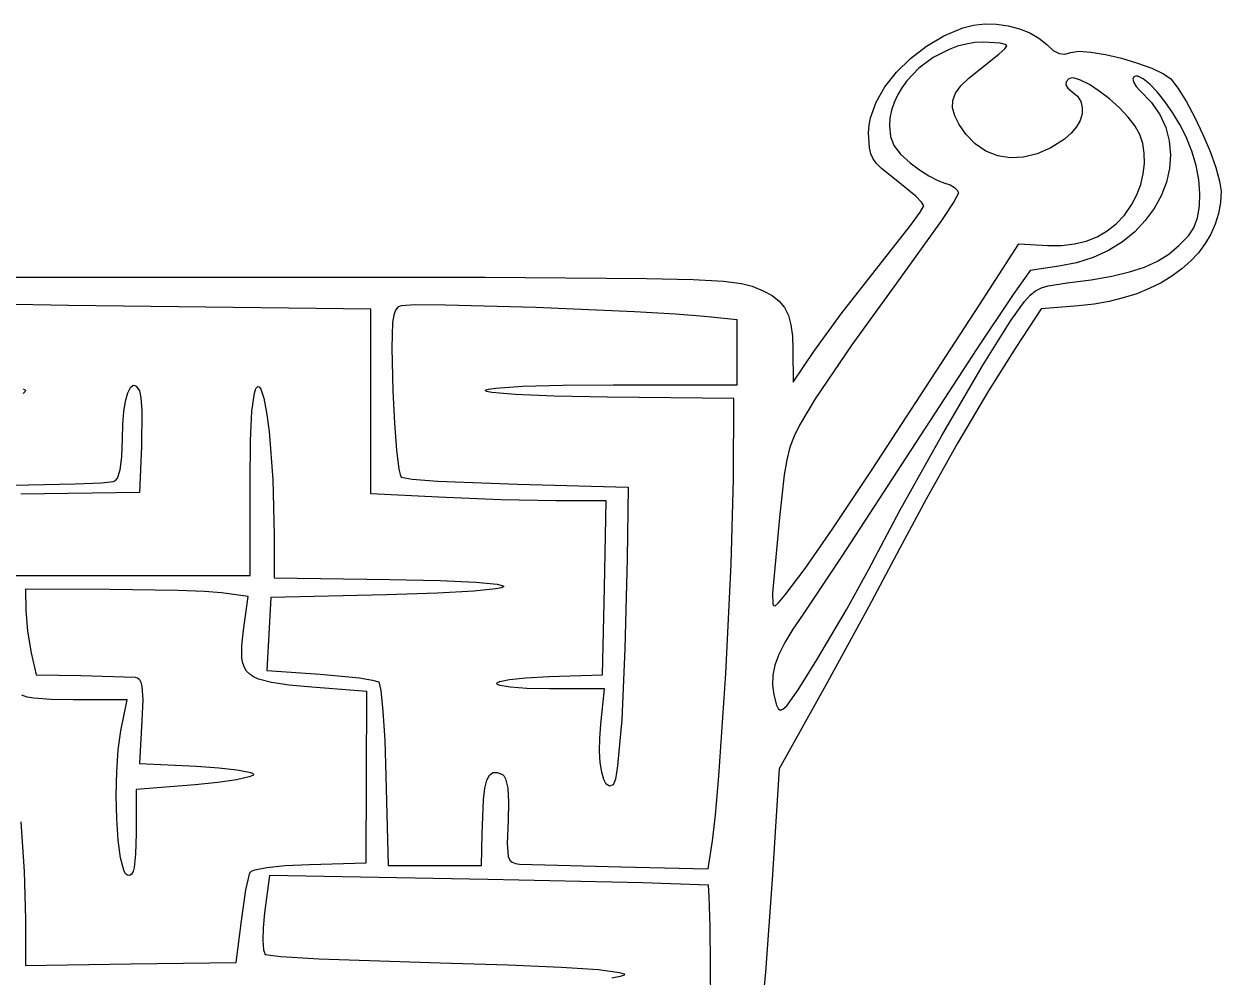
# Model space of a CAD drawing. Extents: x 412 to 1363, y 27 to 567.
# Drawn here: x 1139.2 to 1362.5, y 310.6 to 488.5 of the extents above; entities that cross this region are included whole.
import ezdxf

# ---------------------------------------------------------------- set-up
doc = ezdxf.new("R2010")
doc.units = 0

msp = doc.modelspace()

# ---------------------------------------------------------------- linework, layer by layer
at = {"layer": 'Layer 1'}
for p, q in [((1310.843692, 486.323931), (1314.3326, 487.80317)), ((1314.3326, 487.80317), (1316.334917, 488.315351)), ((1316.334917, 488.315351), (1318.461952, 488.543282)), ((1318.461952, 488.543282), (1320.645051, 488.500547)), ((1320.645051, 488.500547), (1322.815562, 488.200729)), ((1322.815562, 488.200729), (1324.904835, 487.657412)), ((1324.904835, 487.657412), (1326.844217, 486.884179)), ((1326.844217, 486.884179), (1328.565056, 485.894614)), ((1307.572164, 484.398124), (1310.843692, 486.323931)), ((1314.964125, 484.791189), (1313.354457, 484.369766)), ((1316.599985, 485.052411), (1314.964125, 484.791189)), ((1318.2492, 485.14202), (1316.599985, 485.052411)), ((1321.301387, 484.943934), (1318.2492, 485.14202)), ((1322.229886, 484.729532), (1321.301387, 484.943934)), ((1322.5709, 484.46774), (1322.229886, 484.729532)), ((1328.565056, 485.894614), (1329.9987, 484.7023)), ((1329.9987, 484.7023), (1331.233494, 483.606509)), ((1304.594394, 482.110701), (1307.572164, 484.398124)), ((1311.783822, 483.799552), (1308.811002, 482.258391)), ((1313.354457, 484.369766), (1311.783822, 483.799552)), ((1317.4139, 479.98371), (1321.05605, 482.87239)), ((1321.05605, 482.87239), (1322.163987, 483.905294)), ((1322.163987, 483.905294), (1322.5709, 484.46774)), ((1331.233494, 483.606509), (1332.331975, 483.014985)), ((1332.331975, 483.014985), (1333.392094, 482.895466)), ((1333.392094, 482.895466), (1334.5118, 483.21569)), ((1334.5118, 483.21569), (1335.972645, 483.443405)), ((1335.972645, 483.443405), (1338.208569, 483.290411)), ((1338.208569, 483.290411), (1340.956039, 482.826465)), ((1340.956039, 482.826465), (1343.951525, 482.121324)), ((1301.986762, 479.546614), (1304.594394, 482.110701)), ((1306.148375, 480.258989), (1303.898651, 477.892628)), ((1308.811002, 482.258391), (1306.148375, 480.258989)), ((1343.951525, 482.121324), (1346.931495, 481.244745)), ((1346.931495, 481.244745), (1349.632419, 480.266487)), ((1349.632419, 480.266487), (1351.790764, 479.256306)), ((1299.825648, 476.790815), (1301.986762, 479.546614)), ((1313.988816, 476.990668), (1315.455157, 478.428203)), ((1315.455157, 478.428203), (1317.4139, 479.98371)), ((1334.1168, 478.28727), (1333.632319, 477.728218)), ((1334.482996, 478.443914), (1334.1168, 478.28727)), ((1334.981774, 478.450692), (1334.482996, 478.443914)), ((1336.310258, 478.062156), (1334.981774, 478.450692)), ((1337.968622, 477.216672), (1336.310258, 478.062156)), ((1346.2709, 478.66014), (1346.083356, 478.231883)), ((1346.083356, 478.231883), (1346.24415, 477.60333)), ((1346.595874, 478.80015), (1346.2709, 478.66014)), ((1347.002748, 478.777926), (1346.595874, 478.80015)), ((1348.0244, 478.290103), (1347.002748, 478.777926)), ((1349.260271, 477.283321), (1348.0244, 478.290103)), ((1351.790764, 479.256306), (1353.143, 478.28396)), ((1353.143, 478.28396), (1354.542349, 476.47192)), ((1298.18743, 473.928257), (1299.825648, 476.790815)), ((1302.960725, 476.600364), (1302.164541, 475.250591)), ((1303.898651, 477.892628), (1302.960725, 476.600364)), ((1313.004354, 475.620013), (1313.988816, 476.990668)), ((1333.632319, 477.728218), (1333.575525, 477.154504)), ((1333.575525, 477.154504), (1333.951144, 476.548688)), ((1333.951144, 476.548688), (1334.7639, 475.89333)), ((1334.7639, 475.89333), (1335.731313, 475.048983)), ((1339.823238, 476.009249), (1337.968622, 477.216672)), ((1341.740473, 474.534896), (1339.823238, 476.009249)), ((1346.24415, 477.60333), (1346.714094, 476.859038)), ((1346.714094, 476.859038), (1347.454, 476.08356)), ((1347.454, 476.08356), (1349.513845, 473.947421)), ((1350.634775, 475.844233), (1349.260271, 477.283321)), ((1352.072326, 474.059489), (1350.634775, 475.844233)), ((1354.542349, 476.47192), (1356.073333, 473.991388)), ((1297.148487, 471.043891), (1298.18743, 473.928257)), ((1301.522937, 473.85472), (1301.048754, 472.424161)), ((1302.164541, 475.250591), (1301.522937, 473.85472)), ((1312.438984, 472.874973), (1312.49125, 474.265145)), ((1312.49125, 474.265145), (1313.004354, 475.620013)), ((1335.731313, 475.048983), (1336.358134, 474.054529)), ((1336.358134, 474.054529), (1336.650451, 472.947077)), ((1343.586698, 472.888624), (1341.740473, 474.534896)), ((1349.513845, 473.947421), (1351.089875, 471.645341)), ((1353.497337, 472.015741), (1352.072326, 474.059489)), ((1356.073333, 473.991388), (1357.637872, 471.061283)), ((1301.048754, 472.424161), (1300.754828, 470.970324)), ((1312.837034, 471.398405), (1312.438984, 472.874973)), ((1313.67488, 469.784348), (1312.837034, 471.398405)), ((1336.61435, 471.763739), (1336.255918, 470.541625)), ((1336.650451, 472.947077), (1336.61435, 471.763739)), ((1345.228284, 471.165442), (1343.586698, 472.888624)), ((1351.089875, 471.645341), (1352.199742, 469.215362)), ((1354.834224, 469.799641), (1353.497337, 472.015741)), ((1296.7852, 468.22267), (1296.877613, 469.620078)), ((1296.877613, 469.620078), (1297.148487, 471.043891)), ((1300.754828, 470.970324), (1300.654, 469.50462)), ((1300.654, 469.50462), (1300.850937, 467.54728)), ((1314.942, 467.98171), (1313.67488, 469.784348)), ((1335.581241, 469.317847), (1334.596406, 468.129515)), ((1336.255918, 470.541625), (1335.581241, 469.317847)), ((1346.5316, 469.46036), (1345.228284, 471.165442)), ((1347.357699, 467.909711), (1346.5316, 469.46036)), ((1352.199742, 469.215362), (1352.861098, 466.695526)), ((1356.0074, 467.49784), (1354.834224, 469.799641)), ((1357.637872, 471.061283), (1359.137887, 467.900526)), ((1296.931598, 465.38933), (1296.7852, 468.22267)), ((1300.850937, 467.54728), (1301.502975, 465.851276)), ((1316.686224, 466.144046), (1314.942, 467.98171)), ((1333.3075, 467.01374), (1330.770985, 465.401698)), ((1334.596406, 468.129515), (1333.3075, 467.01374)), ((1347.918514, 466.21045), (1347.357699, 467.909711)), ((1357.092849, 464.799724), (1356.0074, 467.49784)), ((1359.137887, 467.900526), (1360.475298, 464.728036)), ((1297.181996, 464.312974), (1296.931598, 465.38933)), ((1301.502975, 465.851276), (1302.70195, 464.25324)), ((1318.676762, 464.792181), (1316.686224, 466.144046)), ((1320.869238, 463.928454), (1318.676762, 464.792181)), ((1330.770985, 465.401698), (1328.214525, 464.289487)), ((1348.215688, 464.395776), (1347.918514, 466.21045)), ((1352.861098, 466.695526), (1353.091599, 464.123875)), ((1357.886956, 462.091267), (1357.092849, 464.799724)), ((1360.475298, 464.728036), (1361.552023, 461.762732)), ((1297.608237, 463.364154), (1297.181996, 464.312974)), ((1298.253605, 462.468363), (1297.608237, 463.364154)), ((1299.161383, 461.551098), (1298.253605, 462.468363)), ((1302.70195, 464.25324), (1304.5397, 462.5898)), ((1304.5397, 462.5898), (1306.25045, 461.331155)), ((1323.219275, 463.555204), (1320.869238, 463.928454)), ((1325.682496, 463.674768), (1323.219275, 463.555204)), ((1328.214525, 464.289487), (1325.682496, 463.674768)), ((1348.025679, 460.552996), (1348.250863, 462.498891)), ((1348.250863, 462.498891), (1348.215688, 464.395776)), ((1353.091599, 464.123875), (1352.908895, 461.538453)), ((1301.9373, 459.35412), (1299.161383, 461.551098)), ((1306.25045, 461.331155), (1308.03605, 460.202745)), ((1308.03605, 460.202745), (1309.685, 459.327933)), ((1347.54178, 458.591292), (1348.025679, 460.552996)), ((1352.908895, 461.538453), (1352.33064, 458.9773)), ((1358.388273, 459.432864), (1357.886956, 462.091267)), ((1361.552023, 461.762732), (1362.269984, 459.223533)), ((1305.568787, 456.389666), (1301.9373, 459.35412)), ((1309.685, 459.327933), (1310.9858, 458.83008)), ((1310.9858, 458.83008), (1311.979947, 458.479839)), ((1311.979947, 458.479839), (1312.794075, 458.006808)), ((1312.794075, 458.006808), (1313.344166, 457.473015)), ((1346.800806, 456.64698), (1347.54178, 458.591292)), ((1352.33064, 458.9773), (1351.374487, 456.47846)), ((1358.59535, 456.884913), (1358.388273, 459.432864)), ((1362.269984, 459.223533), (1362.5311, 457.32936)), ((1306.665436, 455.274762), (1305.568787, 456.389666)), ((1313.5462, 456.94049), (1312.698712, 455.319362)), ((1313.344166, 457.473015), (1313.5462, 456.94049)), ((1345.8044, 454.75326), (1346.800806, 456.64698)), ((1351.374487, 456.47846), (1350.05809, 454.079975)), ((1358.50674, 454.507808), (1358.59535, 456.884913)), ((1362.5311, 457.32936), (1362.407111, 455.207971)), ((1304.5857, 450.923329), (1306.387478, 453.436201)), ((1306.387478, 453.436201), (1307.0588, 454.6122)), ((1307.0588, 454.6122), (1306.665436, 455.274762)), ((1312.698712, 455.319362), (1310.3912, 451.821476)), ((1344.491663, 452.871967), (1345.8044, 454.75326)), ((1350.05809, 454.079975), (1348.399101, 451.819886)), ((1358.120994, 452.361947), (1358.50674, 454.507808)), ((1362.407111, 455.207971), (1362.040479, 453.16086)), ((1310.3912, 451.821476), (1302.8058, 441.25429)), ((1341.306126, 449.906959), (1342.991409, 451.25613)), ((1342.991409, 451.25613), (1344.491663, 452.871967)), ((1348.399101, 451.819886), (1346.415172, 449.736237)), ((1357.436663, 450.507725), (1358.120994, 452.361947)), ((1361.439207, 451.194467), (1360.611297, 449.315233)), ((1362.040479, 453.16086), (1361.439207, 451.194467)), ((1298.6893, 443.3634), (1304.5857, 450.923329)), ((1339.4383, 448.825664), (1341.306126, 449.906959)), ((1346.415172, 449.736237), (1344.123958, 447.867069)), ((1354.678062, 447.155806), (1356.4523, 449.00554)), ((1356.4523, 449.00554), (1357.436663, 450.507725)), ((1360.611297, 449.315233), (1359.564751, 447.529599)), ((1317.4766, 436.1382), (1324.7785, 447.4865)), ((1324.7785, 447.4865), (1330.1913, 447.20342)), ((1330.1913, 447.20342), (1332.764431, 447.201122)), ((1332.764431, 447.201122), (1335.164966, 447.471536)), ((1335.164966, 447.471536), (1337.390418, 448.013453)), ((1337.390418, 448.013453), (1339.4383, 448.825664)), ((1344.123958, 447.867069), (1341.54311, 446.250426)), ((1352.776767, 445.588212), (1354.678062, 447.155806)), ((1359.564751, 447.529599), (1358.307572, 445.844005)), ((1338.690283, 444.924348), (1335.583129, 443.926879)), ((1341.54311, 446.250426), (1338.690283, 444.924348)), ((1350.661449, 444.268963), (1352.776767, 445.588212)), ((1358.307572, 445.844005), (1356.847763, 444.264891)), ((1291.682225, 434.410471), (1298.6893, 443.3634)), ((1326.8939, 442.48768), (1323.722764, 438.029011)), ((1332.2393, 443.29606), (1326.8939, 442.48768)), ((1335.583129, 443.926879), (1332.2393, 443.29606)), ((1342.161664, 441.463357), (1345.440865, 442.24033)), ((1345.440865, 442.24033), (1348.245137, 443.164268)), ((1348.245137, 443.164268), (1350.661449, 444.268963)), ((1355.193325, 442.798698), (1353.352261, 441.451866)), ((1356.847763, 444.264891), (1355.193325, 442.798698)), ((1074.39, 441.3), (1172.37, 441.3)), ((1172.37, 441.3), (1225.222225, 441.25018)), ((1225.222225, 441.25018), (1255.37, 441.023975)), ((1255.37, 441.023975), (1264.080484, 440.808754)), ((1264.080484, 440.808754), (1269.695775, 440.506268)), ((1269.695775, 440.506268), (1273.076178, 440.102126)), ((1273.076178, 440.102126), (1275.082, 439.58194)), ((1302.8058, 441.25429), (1293.6779, 428.633406)), ((1330.28517, 439.685823), (1333.8306, 440.21513)), ((1333.8306, 440.21513), (1338.320565, 440.799555)), ((1338.320565, 440.799555), (1342.161664, 441.463357)), ((1351.332575, 440.230836), (1349.142267, 439.142048)), ((1353.352261, 441.451866), (1351.332575, 440.230836)), ((1275.082, 439.58194), (1277.141641, 438.744375)), ((1277.141641, 438.744375), (1278.807944, 437.84015)), ((1278.807944, 437.84015), (1280.118681, 436.81004)), ((1323.722764, 438.029011), (1316.948337, 427.916546)), ((1325.889886, 436.752819), (1326.925156, 437.902809)), ((1326.925156, 437.902809), (1327.929887, 438.726323)), ((1327.929887, 438.726323), (1329.01344, 439.296335)), ((1329.01344, 439.296335), (1330.28517, 439.685823)), ((1346.789341, 438.191943), (1344.281798, 437.386961)), ((1349.142267, 439.142048), (1346.789341, 438.191943)), ((1147.5462, 435.99386), (1105.154675, 436.675544)), ((1203.95, 435.294), (1147.5462, 435.99386)), ((1208.987727, 435.654803), (1208.518669, 435.108965)), ((1209.599, 435.95116), (1208.987727, 435.654803)), ((1212.215957, 436.10277), (1209.599, 435.95116)), ((1217.852398, 436.077181), (1212.215957, 436.10277)), ((1234.689162, 435.618595), (1217.852398, 436.077181)), ((1253.120145, 434.823792), (1234.689162, 435.618595)), ((1280.118681, 436.81004), (1281.111625, 435.59482)), ((1281.111625, 435.59482), (1281.824547, 434.135265)), ((1297.46655, 405.402289), (1317.4766, 436.1382)), ((1323.2903, 433.1815), (1325.889886, 436.752819)), ((1335.9115, 435.90716), (1328.9593, 435.33296)), ((1338.834876, 436.238129), (1335.9115, 435.90716)), ((1341.627643, 436.733543), (1338.834876, 436.238129)), ((1344.281798, 437.386961), (1341.627643, 436.733543)), ((1203.95, 418.077), (1203.95, 435.294)), ((1208.180438, 434.196336), (1207.96165, 432.799605)), ((1208.518669, 435.108965), (1208.180438, 434.196336)), ((1260.74936, 434.37793), (1253.120145, 434.823792)), ((1266.1562, 433.94116), (1260.74936, 434.37793)), ((1272.28, 433.296), (1266.1562, 433.94116)), ((1272.28, 427.239), (1272.28, 433.296)), ((1281.824547, 434.135265), (1282.295219, 432.37215)), ((1286.5389, 427.3726), (1291.682225, 434.410471)), ((1328.9593, 435.33296), (1324.2409, 428.14773)), ((1207.96165, 432.799605), (1207.836856, 428.084597)), ((1282.295219, 432.37215), (1282.561412, 430.24625)), ((1318.012903, 424.725773), (1323.2903, 433.1815)), ((1282.561412, 430.24625), (1282.6609, 427.69834)), ((1207.836856, 428.084597), (1208.0532, 420.02546)), ((1272.28, 421.182), (1272.28, 427.239)), ((1282.6609, 427.69834), (1282.7229, 421.6985)), ((1282.7229, 421.6985), (1286.5389, 427.3726)), ((1293.6779, 428.633406), (1286.8144, 418.57699)), ((1316.948337, 427.916546), (1301.1467, 403.64078)), ((1324.2409, 428.14773), (1319.161189, 420.038168)), ((1310.38165, 411.619663), (1318.012903, 424.725773)), ((1139.383893, 419.879043), (1139.066286, 419.588007)), ((1139.074913, 420.407204), (1139.4905, 420.19613)), ((1139.4905, 420.19613), (1139.383893, 419.879043)), ((1158.584813, 419.656855), (1159.067928, 420.654333)), ((1159.067928, 420.654333), (1159.603795, 421.085919)), ((1159.603795, 421.085919), (1159.885465, 421.072586)), ((1159.885465, 421.072586), (1160.173068, 420.897481)), ((1160.173068, 420.897481), (1160.7564, 420.03489)), ((1160.7564, 420.03489), (1161.025491, 418.726635)), ((1182.191944, 419.617286), (1182.480373, 420.50312)), ((1182.480373, 420.50312), (1182.8143, 420.8625)), ((1182.8143, 420.8625), (1183.099968, 420.775319)), ((1183.099968, 420.775319), (1183.384081, 420.371569)), ((1183.384081, 420.371569), (1183.938411, 418.697325)), ((1208.0532, 420.02546), (1208.342986, 414.027164)), ((1225.2419, 420.17462), (1225.840713, 420.389033)), ((1225.467415, 419.943145), (1225.2419, 420.17462)), ((1226.496217, 419.72874), (1225.467415, 419.943145)), ((1225.840713, 420.389033), (1227.249469, 420.583552)), ((1227.249469, 420.583552), (1232.242525, 420.902191)), ((1232.242525, 420.902191), (1239.712494, 421.109097)), ((1239.712494, 421.109097), (1249.1508, 421.18283)), ((1249.1508, 421.18283), (1272.28, 421.182)), ((1319.161189, 420.038168), (1313.318962, 410.133603)), ((1157.854223, 416.180741), (1158.173796, 418.147614)), ((1158.173796, 418.147614), (1158.584813, 419.656855)), ((1161.025491, 418.726635), (1161.189, 416.350896)), ((1181.750375, 416.250988), (1182.191944, 419.617286)), ((1183.938411, 418.697325), (1184.45882, 416.005697)), ((1203.9488, 400.85908), (1203.95, 418.077)), ((1230.857363, 419.357162), (1226.496217, 419.72874)), ((1238.112702, 419.071929), (1230.857363, 419.357162)), ((1248.0496, 418.88508), (1238.112702, 419.071929)), ((1271.636, 418.60356), (1248.0496, 418.88508)), ((1271.602, 403.64446), (1271.636, 418.60356)), ((1286.8144, 418.57699), (1283.859492, 413.678546)), ((1157.645443, 413.810366), (1157.854223, 416.180741)), ((1161.189, 416.350896), (1161.1482, 409.74719)), ((1181.487194, 410.73307), (1181.750375, 416.250988)), ((1184.45882, 416.005697), (1184.926837, 412.462609)), ((1157.5668, 411.09062), (1157.645443, 413.810366)), ((1208.342986, 414.027164), (1208.731162, 408.993902)), ((1283.859492, 413.678546), (1282.869435, 411.618752)), ((1157.458864, 407.754352), (1157.5668, 411.09062)), ((1184.926837, 412.462609), (1185.63182, 403.485763)), ((1282.869435, 411.618752), (1282.116087, 409.525416)), ((1302.584647, 397.696595), (1310.38165, 411.619663)), ((1161.1482, 409.74719), (1160.7701, 401.06432)), ((1181.4, 403.033), (1181.487194, 410.73307)), ((1208.731162, 408.993902), (1209.166908, 405.45367)), ((1282.116087, 409.525416), (1281.533286, 407.178671)), ((1313.318962, 410.133603), (1307.52018, 399.832951)), ((1157.153013, 405.321118), (1157.458864, 407.754352)), ((1281.533286, 407.178671), (1281.054864, 404.358648)), ((1156.646255, 403.776247), (1157.153013, 405.321118)), ((1209.166908, 405.45367), (1209.386737, 404.408437)), ((1209.386737, 404.408437), (1209.5994, 403.93446)), ((1281.054864, 404.358648), (1280.1465, 396.41929)), ((1289.982331, 394.189525), (1297.46655, 405.402289)), ((1133.7725, 402.36372), (1148.760425, 402.691979)), ((1148.760425, 402.691979), (1153.688206, 402.900062)), ((1153.688206, 402.900062), (1155.9356, 403.10507)), ((1155.9356, 403.10507), (1156.316601, 403.332364)), ((1156.316601, 403.332364), (1156.646255, 403.776247)), ((1181.4, 385.59), (1181.4, 403.033)), ((1185.63182, 403.485763), (1185.9056, 393.0942)), ((1209.5994, 403.93446), (1211.620372, 403.580551)), ((1211.620372, 403.580551), (1216.381225, 403.213234)), ((1216.381225, 403.213234), (1231.2773, 402.61197)), ((1231.2773, 402.61197), (1251.9516, 402.09614)), ((1251.9516, 402.09614), (1251.7338, 388.73564)), ((1271.165892, 387.721344), (1271.602, 403.64446)), ((1301.1467, 403.64078), (1291.816262, 389.194286)), ((1160.7701, 401.06432), (1138.6327, 400.78241)), ((1216.5188, 400.19302), (1203.9488, 400.85908)), ((1228.151613, 399.72098), (1216.5188, 400.19302)), ((1307.52018, 399.832951), (1302.5708, 390.53513)), ((1238.4684, 399.52158), (1228.151613, 399.72098)), ((1247.8481, 399.51758), (1238.4684, 399.52158)), ((1247.4928, 383.26898), (1247.8481, 399.51758)), ((1296.81, 386.79), (1302.584647, 397.696595)), ((1280.1465, 396.41929), (1278.829837, 382.272565)), ((1185.9056, 393.0942), (1185.9, 385.124)), ((1284.925, 386.8764), (1289.982331, 394.189525)), ((1251.7338, 388.73564), (1251.321375, 371.871252)), ((1291.816262, 389.194286), (1284.5556, 378.36508)), ((1302.5708, 390.53513), (1296.851125, 379.769341)), ((1270.136638, 367.304643), (1271.165892, 387.721344)), ((1281.212262, 381.958281), (1284.925, 386.87641)), ((1284.925, 386.87641), (1284.925, 386.8764)), ((1292.736212, 379.321916), (1296.8098, 386.78991)), ((1296.8098, 386.78991), (1296.81, 386.79)), ((1136.2723, 385.58938), (1158.84, 385.59)), ((1158.84, 385.59), (1181.4, 385.59)), ((1185.9, 385.124), (1207.4946, 384.84131)), ((1207.4946, 384.84131), (1216.858702, 384.63899)), ((1216.858702, 384.63899), (1223.511213, 384.332863)), ((1223.511213, 384.332863), (1227.458773, 383.952629)), ((1155.2934, 382.99871), (1139.5004, 383.01041)), ((1139.5004, 383.01041), (1139.5744, 379.14167)), ((1167.9055, 382.797946), (1155.2934, 382.99871)), ((1172.877094, 382.586826), (1167.9055, 382.797946)), ((1176.0509, 382.33106), (1172.877094, 382.586826)), ((1181.0154, 381.67471), (1176.0509, 382.33106)), ((1206.8548, 381.97931), (1185.2554, 381.46348)), ((1216.332357, 382.284595), (1206.8548, 381.97931)), ((1223.138175, 382.664269), (1216.332357, 382.284595)), ((1227.265612, 383.088632), (1223.138175, 382.664269)), ((1228.322861, 383.308291), (1227.265612, 383.088632)), ((1227.458773, 383.952629), (1228.420272, 383.744002)), ((1228.708025, 383.527985), (1228.322861, 383.308291)), ((1228.420272, 383.744002), (1228.708025, 383.527985)), ((1247.1376, 367.02028), (1247.4928, 383.26898)), ((1278.829837, 382.272565), (1278.883842, 380.281812)), ((1279.948464, 380.46217), (1281.212262, 381.958281)), ((1180.1778, 375.37868), (1181.0154, 381.67471)), ((1185.2554, 381.46348), (1184.8787, 374.65483)), ((1278.883842, 380.281812), (1279.060074, 379.977365)), ((1279.060074, 379.977365), (1279.3248, 379.91269)), ((1279.3248, 379.91269), (1279.948464, 380.46217)), ((1296.851125, 379.769341), (1289.1741, 365.77523)), ((1139.5744, 379.14167), (1139.895163, 375.197202)), ((1284.5556, 378.36508), (1282.648177, 375.538336)), ((1287.1408, 369.81831), (1292.736212, 379.321916)), ((1139.895163, 375.197202), (1140.5646, 371.14631)), ((1179.868732, 372.460943), (1180.1778, 375.37868)), ((1282.648177, 375.538336), (1281.150959, 373.056122)), ((1184.8787, 374.65483), (1184.5021, 367.84618)), ((1281.150959, 373.056122), (1280.043137, 370.846928)), ((1140.5646, 371.14631), (1141.4805, 367.01968)), ((1179.883783, 370.179771), (1179.868732, 372.460943)), ((1251.321375, 371.871252), (1250.716725, 358.737665)), ((1280.043137, 370.846928), (1279.3039, 368.839247)), ((1180.047143, 369.24924), (1179.883783, 370.179771)), ((1180.332683, 368.443462), (1180.047143, 369.24924)), ((1279.3039, 368.839247), (1278.912438, 366.961571)), ((1283.648333, 364.230124), (1287.1408, 369.81831)), ((1141.4805, 367.01968), (1149.8373, 366.891)), ((1149.8373, 366.891), (1159.9385, 366.63327)), ((1159.9385, 366.63327), (1160.394725, 366.508515)), ((1160.394725, 366.508515), (1160.757141, 366.189137)), ((1180.754117, 367.750974), (1180.332683, 368.443462)), ((1181.325163, 367.160314), (1180.754117, 367.750974)), ((1182.059536, 366.660018), (1181.325163, 367.160314)), ((1182.970953, 366.238624), (1182.059536, 366.660018)), ((1184.5021, 367.84618), (1194.4895, 367.17061)), ((1194.4895, 367.17061), (1201.816312, 366.467556)), ((1201.816312, 366.467556), (1204.257777, 366.077876)), ((1229.797223, 366.196219), (1232.85212, 366.507521)), ((1232.85212, 366.507521), (1237.1461, 366.71887)), ((1237.1461, 366.71887), (1247.1376, 367.02028)), ((1268.851164, 348.153675), (1270.136638, 367.304643)), ((1278.912438, 366.961571), (1278.847941, 365.14239)), ((1160.757141, 366.189137), (1161.030499, 365.645186)), ((1161.030499, 365.645186), (1161.21955, 364.846715)), ((1161.21955, 364.846715), (1161.363734, 362.366423)), ((1185.379786, 365.58669), (1182.970953, 366.238624)), ((1188.661391, 365.112809), (1185.379786, 365.58669)), ((1192.9255, 364.72528), (1188.661391, 365.112809)), ((1203.1616, 363.92438), (1192.9255, 364.72528)), ((1204.257777, 366.077876), (1205.407, 365.72596)), ((1205.407, 365.72596), (1205.800036, 364.104527)), ((1205.800036, 364.104527), (1206.182563, 360.258241)), ((1227.392637, 365.431727), (1227.531574, 365.628245)), ((1227.561214, 365.239842), (1227.392637, 365.431727)), ((1227.531574, 365.628245), (1227.978399, 365.824457)), ((1228.036927, 365.057524), (1227.561214, 365.239842)), ((1227.978399, 365.824457), (1229.797223, 366.196219)), ((1229.908258, 364.741339), (1228.036927, 365.057524)), ((1233.003619, 364.522667), (1229.908258, 364.741339)), ((1237.32, 364.441), (1233.003619, 364.522667)), ((1247.4878, 364.44048), (1237.32, 364.441)), ((1246.8241, 357.82344), (1247.4878, 364.44048)), ((1278.847941, 365.14239), (1279.089598, 363.310196)), ((1289.1741, 365.77523), (1280.1033, 349.48223)), ((1281.500662, 361.266151), (1283.648333, 364.230124)), ((1139.823087, 362.893965), (1138.783849, 363.228563)), ((1141.063998, 362.660243), (1139.823087, 362.893965)), ((1144.215965, 362.424003), (1141.063998, 362.660243)), ((1148.37, 362.377), (1144.215965, 362.424003)), ((1158.4504, 362.37745), (1148.37, 362.377)), ((1157.313, 356.57358), (1158.4504, 362.37745)), ((1161.363734, 362.366423), (1161.2277, 358.50868)), ((1203.1056, 347.93368), (1203.1616, 363.92438)), ((1279.089598, 363.310196), (1279.6166, 361.39348)), ((1206.182563, 360.258241), (1206.510808, 354.762415)), ((1279.6166, 361.39348), (1279.913012, 360.74672)), ((1279.913012, 360.74672), (1280.292011, 360.47205)), ((1280.292011, 360.47205), (1280.804321, 360.626263)), ((1280.804321, 360.626263), (1281.500662, 361.266151)), ((1161.2277, 358.50868), (1160.7721, 350.51331)), ((1246.635296, 355.188493), (1246.8241, 357.82344)), ((1250.716725, 358.737665), (1249.964287, 350.048465)), ((1156.812622, 353.044635), (1157.313, 356.57358)), ((1246.607344, 352.777273), (1246.635296, 355.188493)), ((1156.526855, 348.921782), (1156.812622, 353.044635)), ((1206.510808, 354.762415), (1206.741, 348.19236)), ((1246.727582, 350.652441), (1246.607344, 352.777273)), ((1246.98335, 348.876659), (1246.727582, 350.652441)), ((1156.441401, 344.524799), (1156.526855, 348.921782)), ((1160.7721, 350.51331), (1171.4229, 349.99745)), ((1171.4229, 349.99745), (1175.560306, 349.715696)), ((1175.560306, 349.715696), (1178.952025, 349.330046)), ((1178.952025, 349.330046), (1181.247806, 348.89123)), ((1181.247806, 348.89123), (1181.875267, 348.667739)), ((1181.875267, 348.667739), (1182.0974, 348.44998)), ((1182.0974, 348.44998), (1181.878277, 348.224405)), ((1226.044092, 348.335446), (1226.676242, 348.793037)), ((1226.676242, 348.793037), (1227.475575, 348.80926)), ((1227.475575, 348.80926), (1228.4622, 348.44317)), ((1228.4622, 348.44317), (1228.795115, 348.147305)), ((1247.361987, 347.512586), (1246.98335, 348.876659)), ((1249.964287, 350.048465), (1249.546535, 347.593506)), ((1280.1033, 349.48223), (1278.7898, 328.84903)), ((1171.1243, 346.51988), (1160.1276, 345.62143)), ((1175.392541, 346.950131), (1171.1243, 346.51988)), ((1178.88455, 347.457454), (1175.392541, 346.950131)), ((1181.239709, 347.978514), (1178.88455, 347.457454)), ((1181.878277, 348.224405), (1181.239709, 347.978514)), ((1203.0496, 331.94298), (1203.1056, 347.93368)), ((1206.741, 348.19236), (1207.145, 331.42786)), ((1225.200894, 345.859942), (1225.559012, 347.377432)), ((1225.559012, 347.377432), (1226.044092, 348.335446)), ((1228.795115, 348.147305), (1229.071775, 347.619548)), ((1229.071775, 347.619548), (1229.454175, 345.88589)), ((1247.850831, 346.622885), (1247.361987, 347.512586)), ((1248.437223, 346.270216), (1247.850831, 346.622885)), ((1249.1085, 346.51724), (1248.437223, 346.270216)), ((1249.546535, 347.593506), (1249.1085, 346.51724)), ((1268.217635, 340.852628), (1268.851164, 348.153675)), ((1156.541963, 340.173461), (1156.441401, 344.524799)), ((1160.1276, 345.62143), (1160.13, 337.407)), ((1224.949627, 343.723922), (1225.200894, 345.859942)), ((1229.454175, 345.88589), (1229.605088, 343.277252)), ((1224.6872, 337.36007), (1224.949627, 343.723922)), ((1229.605088, 343.277252), (1229.5202, 339.82869)), ((1138.6509, 339.62558), (1139.249063, 330.345725)), ((1156.814241, 336.187544), (1156.541963, 340.173461)), ((1229.5202, 339.82869), (1229.362675, 335.533622)), ((1267.6464, 336.02776), (1268.217635, 340.852628)), ((1160.13, 337.407), (1160.046783, 333.567054)), ((1224.58, 331.428), (1224.6872, 337.36007)), ((1157.243939, 332.886825), (1156.814241, 336.187544)), ((1229.362675, 335.533622), (1229.567325, 333.136031)), ((1266.8288, 330.82651), (1267.6464, 336.02776)), ((1157.816758, 330.591078), (1157.243939, 332.886825)), ((1160.046783, 333.567054), (1159.773788, 331.102219)), ((1229.567325, 333.136031), (1229.853337, 332.469177)), ((1158.15237, 329.919999), (1157.816758, 330.591078)), ((1159.773788, 331.102219), (1159.555181, 330.332515)), ((1181.641432, 330.383194), (1182.282184, 330.646987)), ((1182.282184, 330.646987), (1184.513125, 331.096389)), ((1184.513125, 331.096389), (1187.941778, 331.432089)), ((1187.941778, 331.432089), (1192.4863, 331.64274)), ((1192.4863, 331.64274), (1203.0496, 331.94298)), ((1207.145, 331.42786), (1215.86, 331.428)), ((1215.86, 331.428), (1224.58, 331.428)), ((1229.853337, 332.469177), (1230.287337, 332.061157)), ((1230.287337, 332.061157), (1230.888476, 331.840126)), ((1230.888476, 331.840126), (1231.6759, 331.73424)), ((1231.6759, 331.73424), (1250.5389, 331.17549)), ((1250.5389, 331.17549), (1266.8288, 330.82651)), ((1139.249063, 330.345725), (1139.4978, 321.44108)), ((1158.5184, 329.62008), (1158.15237, 329.919999)), ((1158.931864, 329.612626), (1158.5184, 329.62008)), ((1159.275998, 329.843044), (1158.931864, 329.612626)), ((1159.555181, 330.332515), (1159.275998, 329.843044)), ((1180.631138, 326.941635), (1181.3308, 330.09523)), ((1181.3308, 330.09523), (1181.641432, 330.383194)), ((1184.9982, 329.55843), (1184.1067, 322.59475)), ((1225.7408, 328.81918), (1184.9982, 329.55843)), ((1254.636925, 328.211813), (1225.7408, 328.81918)), ((1278.7898, 328.84903), (1277.531903, 311.548914)), ((1179.7802, 321.11072), (1180.631138, 326.941635)), ((1266.8973, 327.78944), (1254.636925, 328.211813)), ((1267.066589, 325.65409), (1266.8973, 327.78944)), ((1267.221637, 320.05479), (1267.066589, 325.65409)), ((1184.1067, 322.59475), (1183.841223, 319.826684)), ((1139.4978, 321.44108), (1139.5, 312.804)), ((1178.8215, 313.37328), (1179.7802, 321.11072)), ((1183.841223, 319.826684), (1183.777562, 317.437644)), ((1267.4196, 301.86664), (1267.221637, 320.05479)), ((1183.777562, 317.437644), (1183.91147, 315.682825)), ((1183.91147, 315.682825), (1184.2387, 314.81742)), ((1139.5, 312.804), (1159.1607, 313.08864)), ((1159.1607, 313.08864), (1178.8215, 313.37328)), ((1184.2387, 314.81742), (1187.128472, 314.44572)), ((1187.128472, 314.44572), (1194.239975, 314.035096)), ((1194.239975, 314.035096), (1216.8483, 313.2967)), ((1216.8483, 313.2967), (1229.544465, 312.938266)), ((1229.544465, 312.938266), (1239.418562, 312.50657)), ((1239.418562, 312.50657), (1246.378685, 312.021656)), ((1246.378685, 312.021656), (1250.332925, 311.503571)), ((1250.427206, 310.7081), (1248.856125, 310.448075)), ((1250.332925, 311.503571), (1251.154118, 311.238354)), ((1251.189374, 310.972362), (1250.427206, 310.7081)), ((1251.154118, 311.238354), (1251.270706, 311.105299)), ((1251.270706, 311.105299), (1251.189374, 310.972362)), ((1277.531903, 311.548914), (1276.1625, 297.018905))]:
    msp.add_line(p, q, dxfattribs=at)

doc.saveas('drawing.dxf')
